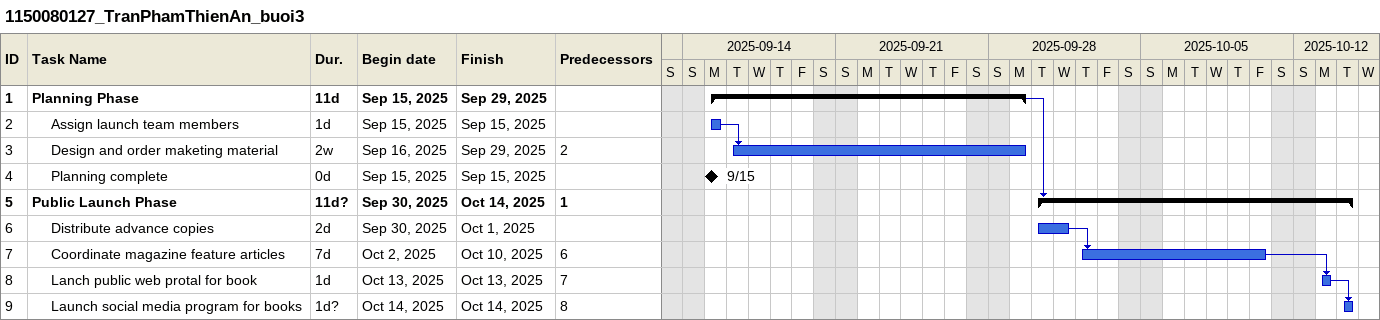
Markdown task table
1150080127_TranPhamThienAn_buoi3

| ID | Level | Task | Duration | Start | Finish | Predecessors |
|---|---|---|---|---|---|---|
| 1 | 1 | **Planning Phase** | 11d | 2025-09-15 | 2025-09-29 |  |
| 2 | 2 | Assign launch team members | 1d | 2025-09-15 | 2025-09-15 |  |
| 3 | 2 | Design and order maketing material | 2w | 2025-09-16 | 2025-09-29 | 2 |
| 4 | 2 | Planning complete | 0d | 2025-09-15 | 2025-09-15 |  |
| 5 | 1 | **Public Launch Phase** | 11d? | 2025-09-30 | 2025-10-14 | 1 |
| 6 | 2 | Distribute advance copies | 2d | 2025-09-30 | 2025-10-01 |  |
| 7 | 2 | Coordinate magazine feature articles | 7d | 2025-10-02 | 2025-10-10 | 6 |
| 8 | 2 | Lanch public web protal for book | 1d | 2025-10-13 | 2025-10-13 | 7 |
| 9 | 2 | Launch social media program for books | 1d? | 2025-10-14 | 2025-10-14 | 8 |
